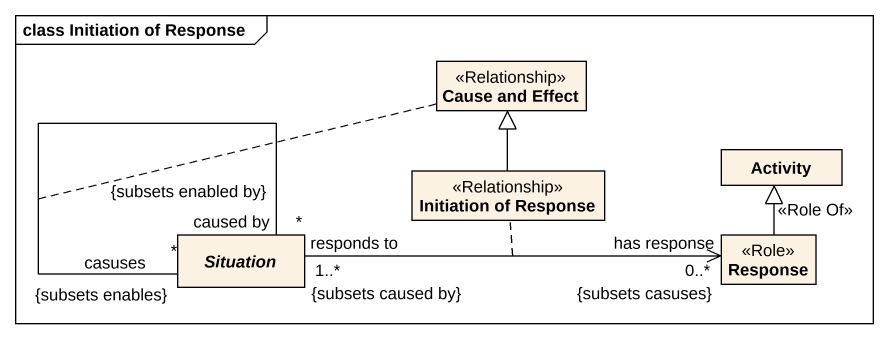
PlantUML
@startuml
mainframe class Initiation of Response
hide circle
hide empty members
class "Cause and Effect" as Cause_and_Effect <<Relationship>>
class Activity
class "Initiation of Response" as Initiation_of_Response <<Relationship>>
abstract class Situation
class Response <<Role>>
Initiation_of_Response -up-|> Cause_and_Effect
Situation "casuses\n*\n{subsets enables}" -- "caused by\n*\n{subsets enabled by}" Situation
(Situation, Situation) .. Cause_and_Effect
Situation "1..*\n{subsets caused by}\nresponds to" -right-> "has response\n0..*\n{subsets casuses}" Response
(Situation, Response) .. Initiation_of_Response
Response -up-|> Activity : <<Role Of>>
@enduml
